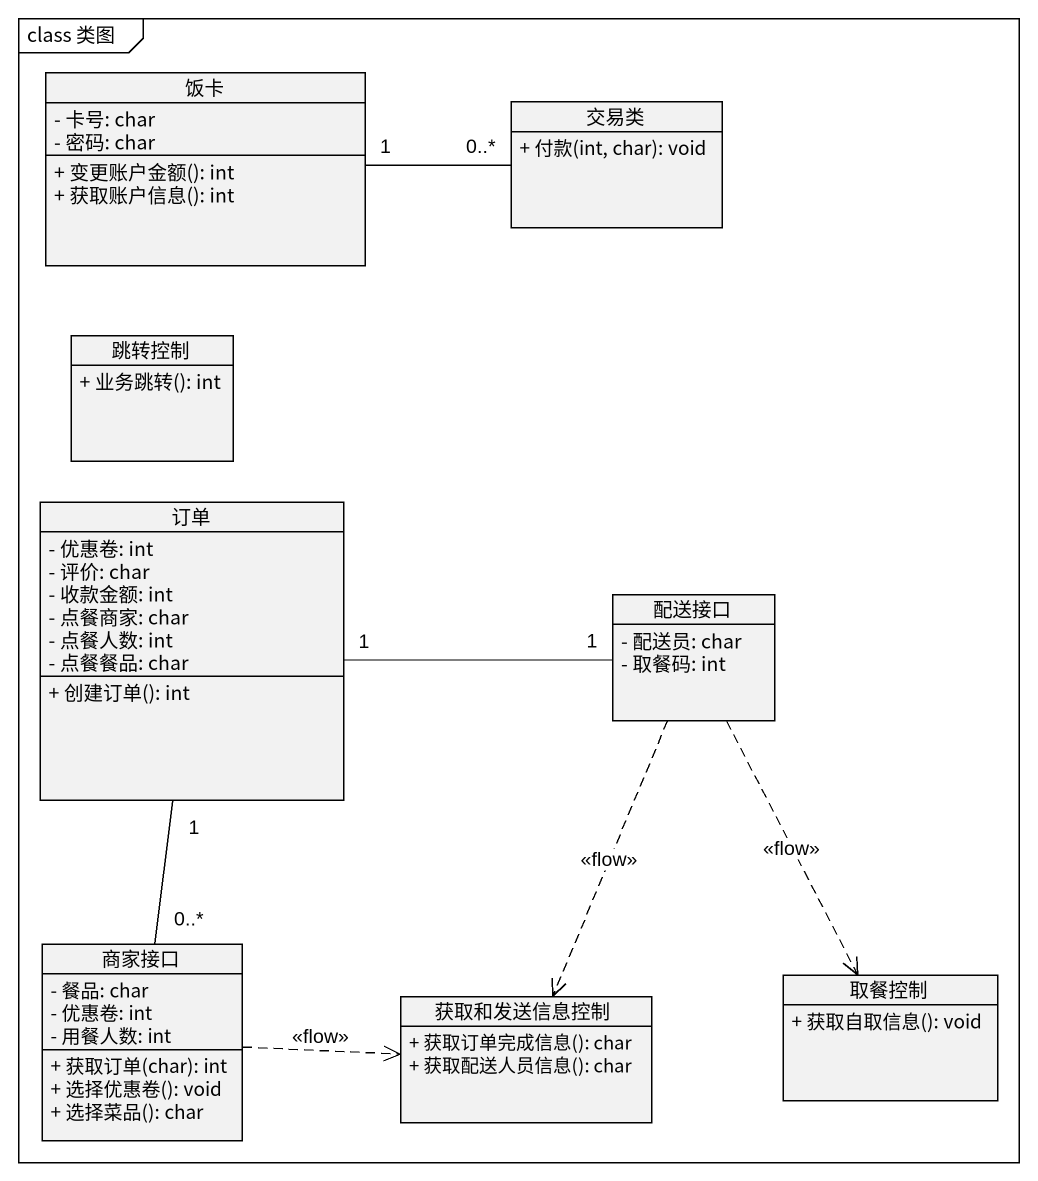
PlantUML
@startuml
mainframe class 类图
hide circle
hide empty members
skinparam classAttributeIconSize 0
class 饭卡 {
  - 卡号: char
  - 密码: char
  + 变更账户金额(): int
  + 获取账户信息(): int
}
class 交易类 {
  + 付款(int, char): void
}
class 跳转控制 {
  + 业务跳转(): int
}
class 订单 {
  - 优惠卷: int
  - 评价: char
  - 收款金额: int
  - 点餐商家: char
  - 点餐人数: int
  - 点餐餐品: char
  + 创建订单(): int
}
class 配送接口 {
  - 配送员: char
  - 取餐码: int
}
class 商家接口 {
  - 餐品: char
  - 优惠卷: int
  - 用餐人数: int
  + 获取订单(char): int
  + 选择优惠卷(): void
  + 选择菜品(): char
}
class 获取和发送信息控制 {
  + 获取订单完成信息(): char
  + 获取配送人员信息(): char
}
class 取餐控制 {
  + 获取自取信息(): void
}
饭卡 "1" -right- "0..*" 交易类
订单 "1" -right- "1" 配送接口
订单 "1" -- "0..*" 商家接口
配送接口 ..> 获取和发送信息控制 : <<flow>>
配送接口 ..> 取餐控制 : <<flow>>
商家接口 .right.> 获取和发送信息控制 : <<flow>>
@enduml
